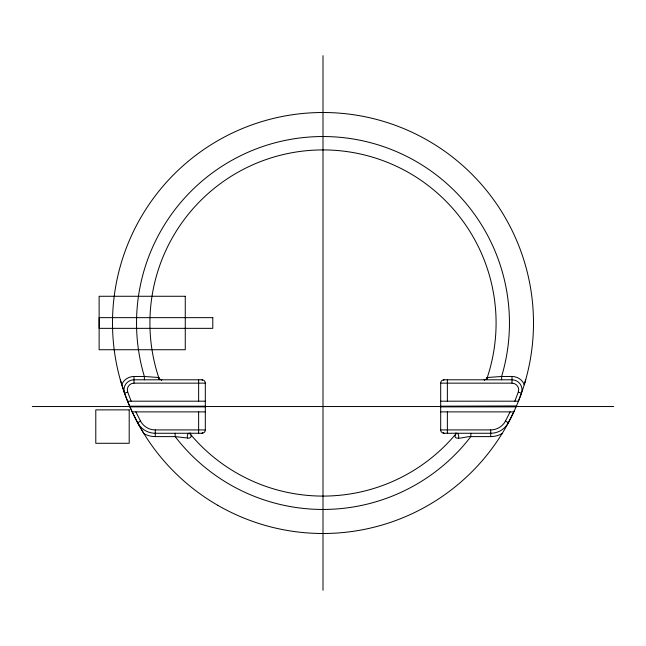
<?xml version="1.0" encoding="UTF-8"?>
<svg xmlns="http://www.w3.org/2000/svg" width="646" height="646" viewBox="0 0 646 646"><rect width="100%" height="100%" fill="white"/><g stroke="black" fill="none" stroke-linecap="round" stroke-linejoin="round"><path stroke-width="0.97" d="M525.683 379.8L524.221 384.782M487.27 377.539L487.084 378.096L487.27 377.539A3.343 3.343 0 0 1 484.104 379.8L484.5 380.171M487.036 378.217L486.818 378.863M486.575 379.573L486.753 379.065M521.556 392.873L518.431 401.19L440.685 401.19M487.302 377.514L501.619 376.465L512.003 376.465L512.003 383.143A6.678 6.678 0 0 1 518.302 392.057L514.83 401.19M161.5 380.171L161.896 379.8A3.343 3.343 0 0 1 158.722 377.514L159.182 378.863M516.469 405.938L440.685 406.197M514.337 410.743L513.917 411.647M510.114 411.882L505.438 421.135A16.659 16.659 0 0 1 490.718 429.913L440.685 429.921L440.685 383.143A3.343 3.343 0 0 1 444.028 379.8L512.003 379.8A10.021 10.021 0 0 1 521.451 393.172L518.302 392.057M202.747 432.521L202.02 433.264L155.282 433.264A20.05 20.05 0 0 1 137.622 422.718L132.188 411.882L205.315 411.882M502.079 433.619L502.079 433.619A23.345 23.345 0 0 1 490.718 436.607L470.837 436.607C467.664 435.767 451.522 442.163 455.753 434.055M443.455 380.203L444.028 379.8M137.638 422.71L140.562 421.135A16.659 16.659 0 0 0 155.282 429.913L205.315 429.921L205.315 383.143A3.343 3.343 0 0 0 201.972 379.8L133.997 379.8A10.021 10.021 0 0 0 124.549 393.172L127.569 401.19L205.315 401.19M158.714 377.514L144.381 376.465L133.997 376.465L133.997 383.143A6.678 6.678 0 0 0 127.698 392.057L124.557 393.164L120.317 379.8M190.578 433.143L189.092 433.264A3.343 1.825 90 0 0 187.445 438.012L175.163 436.607L155.282 436.607A23.345 23.345 0 0 1 143.961 433.676L137.622 422.718M201.972 433.264L202.02 433.264A3.343 3.343 0 0 0 205.315 429.921M133.997 383.143L205.315 383.143M440.685 383.143L512.003 383.143M129.644 406.197L205.315 406.197M32.3 406.536L130.209 406.536M204.903 406.536L441.097 406.536M515.791 406.536L613.7 406.536M129.935 406.867L205.315 406.867M440.685 406.867L516.065 406.867M440.685 411.882L513.812 411.882L508.378 422.718A20.05 20.05 0 0 1 490.718 433.264L444.028 433.264L443.253 432.521M443.98 433.264L444.028 433.264A3.343 3.343 0 0 1 440.685 429.921M201.972 379.8L202.545 380.203M187.445 438.012C190.053 438.957 192.783 436.195 190.247 434.055M455.422 433.143L456.908 433.264A3.343 1.825 -90 0 1 458.555 438.012M505.438 421.135L508.362 422.71M140.562 421.135L135.886 411.882M132.115 411.712L127.633 401.36M131.17 401.19L127.698 392.057M159.425 379.573L159.247 379.065M501.619 379.791L501.619 376.465A186.46 186.46 0 0 0 322.992 136.532A186.46 186.46 0 0 0 144.365 376.465L144.381 379.791M490.718 429.921L490.718 436.607M470.837 433.28L470.837 436.607L467.631 440.669A186.46 186.46 0 0 1 178.361 440.669L175.163 436.607L175.163 433.28M447.371 379.816L447.371 401.19M447.371 411.882L447.371 433.248M323 55.693L323 590.307M198.629 379.816L198.629 401.19M198.629 411.882L198.629 433.248M155.282 429.921L155.282 436.607M159.296 379.21A173.08 173.08 0 0 1 323 149.92A173.08 173.08 0 0 1 486.704 379.21M456.116 433.627A173.08 173.08 0 0 1 189.884 433.627M121.714 384.572A13.348 13.348 0 0 1 133.997 376.465M512.003 376.465A13.348 13.348 0 0 1 524.286 384.572M185.265 296.272L99.129 296.272L99.129 349.728L185.265 349.728L185.265 296.272M212.784 317.654L99.177 317.654L99.177 328.346L212.784 328.346L212.784 317.654M129.2 409.879L95.786 409.879L95.786 443.293L129.2 443.293L129.2 409.879M217.75 505.293A210.491 210.491 0 0 0 533.491 323A210.491 210.491 0 0 0 217.75 140.707A210.491 210.491 0 0 0 217.75 505.293"/></g></svg>
